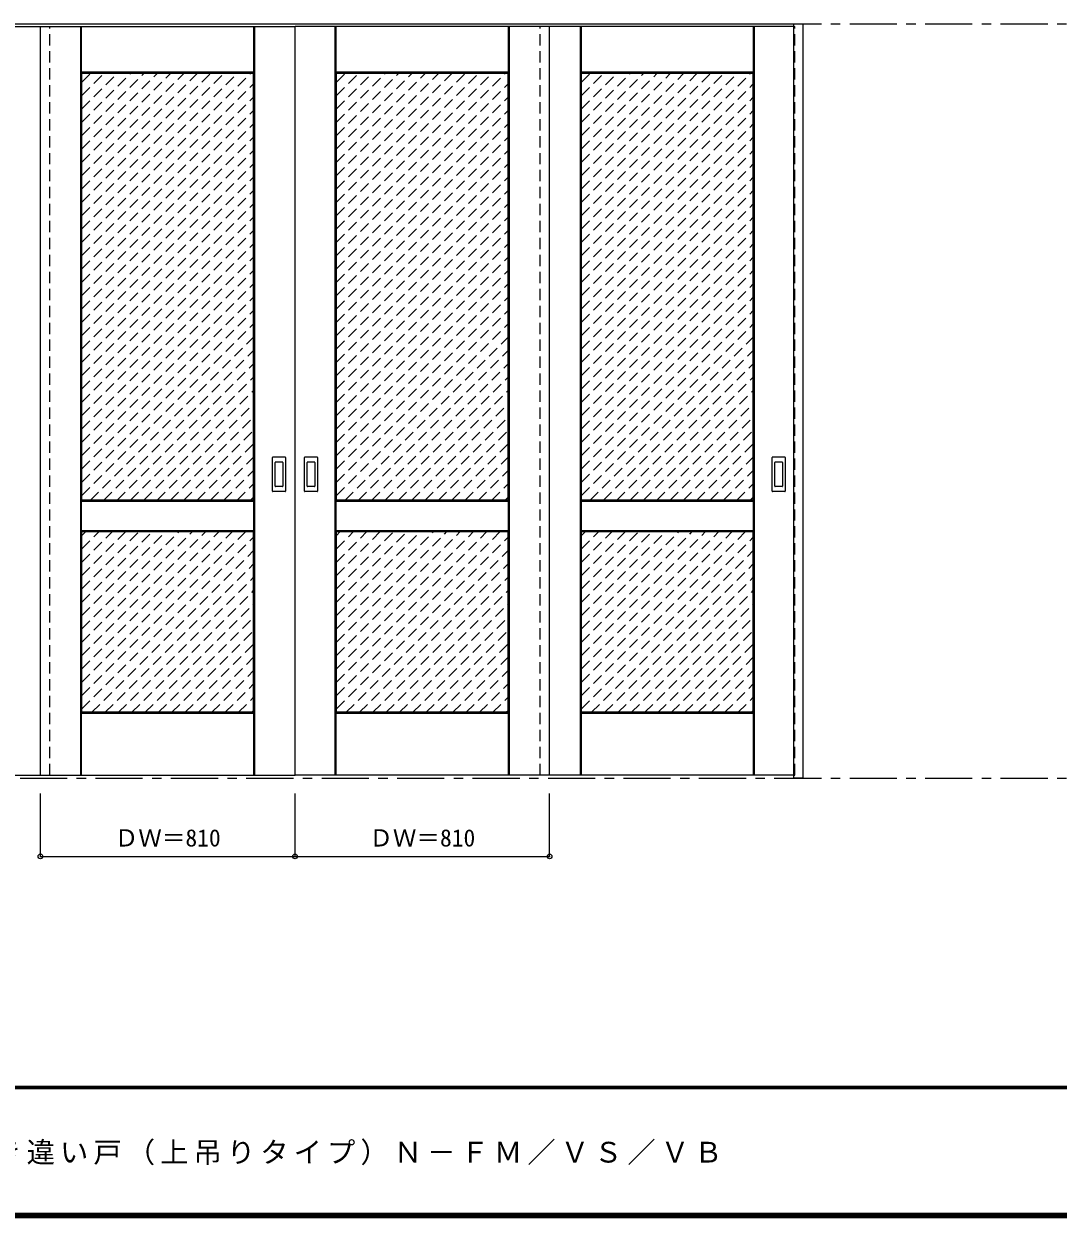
# Model space of a CAD drawing. Units: millimetres, scale not verified. Extents: x -6000 to 5700, y -4307 to 4260.
# Drawn here: x -3558 to -267, y -4205 to -408 of the extents above; entities that cross this region are included whole.
import ezdxf
from ezdxf.enums import TextEntityAlignment as Align

# ---------------------------------------------------------------- set-up
doc = ezdxf.new("R2010")
doc.units = ezdxf.units.MM
doc.header["$LTSCALE"] = 30
doc.header["$PDMODE"] = 32
doc.header["$PDSIZE"] = 15
doc.linetypes.add('CHAIN1', pattern=[8, 5, -1, 1, -1])
doc.linetypes.add('DASHED1', pattern=[1.8, 1.2, -0.6])
for name, color, linetype, lineweight in [('0-1_通り芯', 7, 'CHAIN1', 18), ('0-2_扉', 3, 'Continuous', 25), ('0-3_仕上げ', 7, 'Continuous', 18), ('0-4_枠', 3, 'Continuous', 25), ('0-6_引手', 7, 'Continuous', 18), ('0-B_寸法', 7, 'Continuous', 9), ('0-C_ハッチ', 4, 'DASHED1', 9), ('F-1_枠', 6, 'Continuous', 40)]:
    doc.layers.add(name, color=color, linetype=linetype, lineweight=lineweight)
doc.layers.add('F-A_文字', color=7, linetype='Continuous')
doc.styles.add('ＭＳ ゴシック', font='')
doc.styles.get('ＭＳ ゴシック').set_extended_font_data('MS Gothic')

msp = doc.modelspace()

# ---------------------------------------------------------------- linework, layer by layer
at = {"layer": '0-1_通り芯'}
for p, q in [((-5490, -407.5), (100, -407.5)), ((-5490, -2807.5), (100, -2807.5))]:
    msp.add_line(p, q, dxfattribs=at)
at = {"layer": '0-2_扉'}
for p, q in [((-4282, -415.5), (-2695, -415.5)), ((-3505, -2798.5), (-3505, -415.5)), ((-2695, -2798.5), (-2695, -415.5)), ((-1108, -415.5), (-2695, -415.5)), ((-1885, -2798.5), (-1885, -415.5)), ((-4282, -2798.5), (-2695, -2798.5)), ((-1108, -2798.5), (-2695, -2798.5))]:
    msp.add_line(p, q, dxfattribs=at)
at = {"layer": '0-3_仕上げ'}
for p, q in [((-3377, -2798.5), (-3377, -415.5)), ((-3375.5, -563), (-3375.5, -415.5)), ((-3374, -561.5), (-3374, -415.5)), ((-2826, -561.5), (-2826, -415.5)), ((-2824.5, -563), (-2824.5, -415.5)), ((-2823, -2798.5), (-2823, -415.5)), ((-2567, -2798.5), (-2567, -415.5)), ((-2565.5, -563), (-2565.5, -415.5)), ((-2564, -561.5), (-2564, -415.5)), ((-2016, -561.5), (-2016, -415.5)), ((-2014.5, -563), (-2014.5, -415.5)), ((-2013, -2798.5), (-2013, -415.5)), ((-1787, -2798.5), (-1787, -415.5)), ((-1785.5, -563), (-1785.5, -415.5)), ((-1784, -561.5), (-1784, -415.5)), ((-1236, -561.5), (-1236, -415.5)), ((-1234.5, -563), (-1234.5, -415.5)), ((-1233, -2798.5), (-1233, -415.5)), ((-3373, -565.5), (-3375.5, -563)), ((-2563, -565.5), (-2565.5, -563)), ((-1783, -565.5), (-1785.5, -563)), ((-3375.5, -2021), (-3375.5, -1926)), ((-2826, -1927.5), (-3374, -1927.5)), ((-3374, -2019.5), (-3374, -1927.5)), ((-2827, -1923.5), (-2824.5, -1926)), ((-2565.5, -2021), (-2565.5, -1926)), ((-2016, -1927.5), (-2564, -1927.5)), ((-2564, -2019.5), (-2564, -1927.5)), ((-2017, -1923.5), (-2014.5, -1926)), ((-1785.5, -2021), (-1785.5, -1926)), ((-1236, -1927.5), (-1784, -1927.5)), ((-1784, -2019.5), (-1784, -1927.5)), ((-1237, -1923.5), (-1234.5, -1926)), ((-3374, -2019.5), (-3375.5, -2021)), ((-3373, -2023.5), (-3375.5, -2021)), ((-3374, -2019.5), (-2826, -2019.5)), ((-2824.5, -2021), (-2827, -2023.5)), ((-2564, -2019.5), (-2565.5, -2021)), ((-2563, -2023.5), (-2565.5, -2021)), ((-2564, -2019.5), (-2016, -2019.5)), ((-2014.5, -2021), (-2017, -2023.5)), ((-1784, -2019.5), (-1785.5, -2021)), ((-1783, -2023.5), (-1785.5, -2021)), ((-1784, -2019.5), (-1236, -2019.5)), ((-1234.5, -2021), (-1237, -2023.5)), ((-3375.5, -2798.5), (-3375.5, -2601)), ((-3374, -2798.5), (-3374, -2602.5)), ((-2826, -2602.5), (-3374, -2602.5)), ((-2827, -2598.5), (-2824.5, -2601)), ((-2826, -2602.5), (-2824.5, -2601)), ((-2826, -2798.5), (-2826, -2602.5)), ((-2824.5, -2798.5), (-2824.5, -2601)), ((-2565.5, -2798.5), (-2565.5, -2601)), ((-2564, -2798.5), (-2564, -2602.5)), ((-2016, -2602.5), (-2564, -2602.5)), ((-2017, -2598.5), (-2014.5, -2601)), ((-2016, -2602.5), (-2014.5, -2601)), ((-2016, -2798.5), (-2016, -2602.5)), ((-2014.5, -2798.5), (-2014.5, -2601)), ((-1785.5, -2798.5), (-1785.5, -2601)), ((-1784, -2798.5), (-1784, -2602.5)), ((-1236, -2602.5), (-1784, -2602.5)), ((-1237, -2598.5), (-1234.5, -2601)), ((-1236, -2602.5), (-1234.5, -2601)), ((-1236, -2798.5), (-1236, -2602.5)), ((-1234.5, -2798.5), (-1234.5, -2601))]:
    msp.add_line(p, q, dxfattribs=at)
at = {"layer": '0-3_仕上げ', "color": 3, "lineweight": 25}
for p, q in [((-2827, -565.5), (-3373, -565.5)), ((-3373, -1923.5), (-3373, -565.5)), ((-2827, -1923.5), (-2827, -565.5)), ((-2017, -565.5), (-2563, -565.5)), ((-2563, -1923.5), (-2563, -565.5)), ((-2017, -1923.5), (-2017, -565.5)), ((-1237, -565.5), (-1783, -565.5)), ((-1783, -1923.5), (-1783, -565.5)), ((-1237, -1923.5), (-1237, -565.5)), ((-2827, -1923.5), (-3373, -1923.5)), ((-2017, -1923.5), (-2563, -1923.5)), ((-1237, -1923.5), (-1783, -1923.5)), ((-3373, -2023.5), (-2827, -2023.5)), ((-3373, -2598.5), (-3373, -2023.5)), ((-2827, -2598.5), (-2827, -2023.5)), ((-2563, -2023.5), (-2017, -2023.5)), ((-2563, -2598.5), (-2563, -2023.5)), ((-2017, -2598.5), (-2017, -2023.5)), ((-1783, -2023.5), (-1237, -2023.5)), ((-1783, -2598.5), (-1783, -2023.5)), ((-1237, -2598.5), (-1237, -2023.5)), ((-2827, -2598.5), (-3373, -2598.5)), ((-2017, -2598.5), (-2563, -2598.5)), ((-1237, -2598.5), (-1783, -2598.5))]:
    msp.add_line(p, q, dxfattribs=at)
at = {"layer": '0-3_仕上げ'}
for points in [[(-2826, -561.5), (-3374, -561.5), (-3375.5, -563)], [(-2826, -561.5), (-2824.5, -563), (-2827, -565.5)], [(-2016, -561.5), (-2564, -561.5), (-2565.5, -563)], [(-2016, -561.5), (-2014.5, -563), (-2017, -565.5)], [(-1236, -561.5), (-1784, -561.5), (-1785.5, -563)], [(-1236, -561.5), (-1234.5, -563), (-1237, -565.5)], [(-3374, -1927.5), (-3375.5, -1926), (-3373, -1923.5)], [(-2826, -2019.5), (-2826, -1927.5), (-2824.5, -1926)], [(-2826, -2019.5), (-2824.5, -2021), (-2824.5, -1926)], [(-2564, -1927.5), (-2565.5, -1926), (-2563, -1923.5)], [(-2016, -2019.5), (-2016, -1927.5), (-2014.5, -1926)], [(-2016, -2019.5), (-2014.5, -2021), (-2014.5, -1926)], [(-1784, -1927.5), (-1785.5, -1926), (-1783, -1923.5)], [(-1236, -2019.5), (-1236, -1927.5), (-1234.5, -1926)], [(-1236, -2019.5), (-1234.5, -2021), (-1234.5, -1926)], [(-3374, -2602.5), (-3375.5, -2601), (-3373, -2598.5)], [(-2564, -2602.5), (-2565.5, -2601), (-2563, -2598.5)], [(-1784, -2602.5), (-1785.5, -2601), (-1783, -2598.5)]]:
    msp.add_lwpolyline(points, dxfattribs=at)
at = {"layer": '0-4_枠'}
for p, q in [((-4312, -407.5), (-1078, -407.5)), ((-1108, -2807.5), (-1108, -407.5)), ((-1078, -2807.5), (-1078, -407.5)), ((-1078, -2807.5), (-1108, -2807.5))]:
    msp.add_line(p, q, dxfattribs=at)
at = {"layer": '0-4_枠', "color": 4, "linetype": 'DASHED1', "lineweight": 9}
for p, q in [((-3475, -2798.5), (-3475, -415.5)), ((-1915, -2798.5), (-1915, -415.5)), ((-1108, -415.5), (-1105, -415.5))]:
    msp.add_line(p, q, dxfattribs=at)
msp.add_lwpolyline([(-1108, -2798.5), (-1105, -2798.5), (-1105, -415.5)], dxfattribs=at)
at = {"layer": '0-6_引手', "color": 3, "lineweight": 25}
for p, q in [((-2767, -1894.5), (-2767, -1787.5)), ((-2726.5, -1786), (-2765.5, -1786)), ((-2725, -1787.5), (-2725, -1894.5)), ((-2665, -1894.5), (-2665, -1787.5)), ((-2624.5, -1786), (-2663.5, -1786)), ((-2623, -1787.5), (-2623, -1894.5)), ((-1177, -1894.5), (-1177, -1787.5)), ((-1136.5, -1786), (-1175.5, -1786)), ((-1135, -1787.5), (-1135, -1894.5)), ((-2726.5, -1896), (-2765.5, -1896)), ((-2624.5, -1896), (-2663.5, -1896)), ((-1136.5, -1896), (-1175.5, -1896))]:
    msp.add_line(p, q, dxfattribs=at)
at = {"layer": '0-6_引手'}
for p, q in [((-2758.5, -1878.5), (-2758.5, -1803.5)), ((-2735, -1802), (-2757, -1802)), ((-2733.5, -1803.5), (-2733.5, -1878.5)), ((-2656.5, -1878.5), (-2656.5, -1803.5)), ((-2633, -1802), (-2655, -1802)), ((-2631.5, -1803.5), (-2631.5, -1878.5)), ((-1168.5, -1878.5), (-1168.5, -1803.5)), ((-1145, -1802), (-1167, -1802)), ((-1143.5, -1803.5), (-1143.5, -1878.5)), ((-2735, -1880), (-2757, -1880)), ((-2633, -1880), (-2655, -1880)), ((-1145, -1880), (-1167, -1880))]:
    msp.add_line(p, q, dxfattribs=at)
at = {"layer": '0-6_引手', "color": 3, "lineweight": 25}
for centre, start, end in [((-2765.5, -1787.5), 90, 180), ((-2726.5, -1787.5), 0, 90), ((-2663.5, -1787.5), 90, 180), ((-2624.5, -1787.5), 0, 90), ((-1175.5, -1787.5), 90, 180), ((-1136.5, -1787.5), 0, 90), ((-2765.5, -1894.5), 180, 270), ((-2726.5, -1894.5), 270, 0), ((-2663.5, -1894.5), 180, 270), ((-2624.5, -1894.5), 270, 0), ((-1175.5, -1894.5), 180, 270), ((-1136.5, -1894.5), 270, 0)]:
    msp.add_arc(centre, 1.5, start, end, dxfattribs=at)
at = {"layer": '0-6_引手'}
for centre, start, end in [((-2757, -1803.5), 90, 180), ((-2735, -1803.5), 0, 90), ((-2655, -1803.5), 90, 180), ((-2633, -1803.5), 0, 90), ((-1167, -1803.5), 90, 180), ((-1145, -1803.5), 0, 90), ((-2757, -1878.5), 180, 270), ((-2735, -1878.5), 270, 0), ((-2655, -1878.5), 180, 270), ((-2633, -1878.5), 270, 0), ((-1167, -1878.5), 180, 270), ((-1145, -1878.5), 270, 0)]:
    msp.add_arc(centre, 1.5, start, end, dxfattribs=at)
at = {"layer": '0-B_寸法', "color": 4}
for p, q in [((-3505, -3057), (-3505, -2857)), ((-2695, -3057), (-2695, -2857)), ((-1885, -3057), (-1885, -2857)), ((-3505, -3057), (-1885, -3057))]:
    msp.add_line(p, q, dxfattribs=at)
at = {"layer": '0-B_寸法'}
for p in [(-3505, -3057), (-2695, -3057), (-1885, -3057)]:
    msp.add_point(p, dxfattribs=at)
at = {"layer": '0-C_ハッチ'}
for p, q in [((-3373, -1102.13), (-2836.37, -565.5)), ((-3373, -635.44), (-3303.06, -565.5)), ((-3373, -720.29), (-3218.21, -565.5)), ((-3373, -677.87), (-3260.63, -565.5)), ((-3373, -1059.7), (-2878.8, -565.5)), ((-3373, -1017.28), (-2921.22, -565.5)), ((-3373, -974.85), (-2963.65, -565.5)), ((-3373, -932.43), (-3006.07, -565.5)), ((-3373, -890), (-3048.5, -565.5)), ((-3373, -847.57), (-3090.93, -565.5)), ((-3373, -805.15), (-3133.35, -565.5)), ((-3373, -762.72), (-3175.78, -565.5)), ((-3373, -593.01), (-3345.49, -565.5)), ((-2563, -1102.13), (-2026.37, -565.5)), ((-2563, -635.44), (-2493.06, -565.5)), ((-2563, -720.29), (-2408.21, -565.5)), ((-2563, -677.87), (-2450.63, -565.5)), ((-2563, -1059.7), (-2068.8, -565.5)), ((-2563, -1017.28), (-2111.22, -565.5)), ((-2563, -974.85), (-2153.65, -565.5)), ((-2563, -932.43), (-2196.07, -565.5)), ((-2563, -890), (-2238.5, -565.5)), ((-2563, -847.57), (-2280.93, -565.5)), ((-2563, -805.15), (-2323.35, -565.5)), ((-2563, -762.72), (-2365.78, -565.5)), ((-2563, -593.01), (-2535.49, -565.5)), ((-1783, -1102.13), (-1246.37, -565.5)), ((-1783, -635.44), (-1713.06, -565.5)), ((-1783, -720.29), (-1628.21, -565.5)), ((-1783, -677.87), (-1670.63, -565.5)), ((-1783, -1059.7), (-1288.8, -565.5)), ((-1783, -1017.28), (-1331.22, -565.5)), ((-1783, -974.85), (-1373.65, -565.5)), ((-1783, -932.43), (-1416.07, -565.5)), ((-1783, -890), (-1458.5, -565.5)), ((-1783, -847.57), (-1500.93, -565.5)), ((-1783, -805.15), (-1543.35, -565.5)), ((-1783, -762.72), (-1585.78, -565.5)), ((-1783, -593.01), (-1755.49, -565.5)), ((-3373, -1144.56), (-2828.94, -600.5)), ((-2563, -1144.56), (-2018.94, -600.5)), ((-1783, -1144.56), (-1238.94, -600.5)), ((-3373, -1186.98), (-2827, -640.98)), ((-2563, -1186.98), (-2017, -640.98)), ((-1783, -1186.98), (-1237, -640.98)), ((-3373, -1229.41), (-2827, -683.41)), ((-2563, -1229.41), (-2017, -683.41)), ((-1783, -1229.41), (-1237, -683.41)), ((-3373, -1271.84), (-2827, -725.84)), ((-2563, -1271.84), (-2017, -725.84)), ((-1783, -1271.84), (-1237, -725.84)), ((-3373, -1314.26), (-2827, -768.26)), ((-2563, -1314.26), (-2017, -768.26)), ((-1783, -1314.26), (-1237, -768.26)), ((-3373, -1356.69), (-2827, -810.69)), ((-2563, -1356.69), (-2017, -810.69)), ((-1783, -1356.69), (-1237, -810.69)), ((-3373, -1399.12), (-2827, -853.12)), ((-2563, -1399.12), (-2017, -853.12)), ((-1783, -1399.12), (-1237, -853.12)), ((-3373, -1441.54), (-2827, -895.54)), ((-2563, -1441.54), (-2017, -895.54)), ((-1783, -1441.54), (-1237, -895.54)), ((-3373, -1483.97), (-2827, -937.97)), ((-2563, -1483.97), (-2017, -937.97)), ((-1783, -1483.97), (-1237, -937.97)), ((-3373, -1526.4), (-2827, -980.4)), ((-2563, -1526.4), (-2017, -980.4)), ((-1783, -1526.4), (-1237, -980.4)), ((-3373, -1568.82), (-2827, -1022.82)), ((-2563, -1568.82), (-2017, -1022.82)), ((-1783, -1568.82), (-1237, -1022.82)), ((-3373, -1611.25), (-2827, -1065.25)), ((-2563, -1611.25), (-2017, -1065.25)), ((-1783, -1611.25), (-1237, -1065.25)), ((-3373, -1653.67), (-2827, -1107.67)), ((-2563, -1653.67), (-2017, -1107.67)), ((-1783, -1653.67), (-1237, -1107.67)), ((-3373, -1696.1), (-2827, -1150.1)), ((-2563, -1696.1), (-2017, -1150.1)), ((-1783, -1696.1), (-1237, -1150.1)), ((-3373, -1738.53), (-2827, -1192.53)), ((-2563, -1738.53), (-2017, -1192.53)), ((-1783, -1738.53), (-1237, -1192.53)), ((-3373, -1780.95), (-2827, -1234.95)), ((-2563, -1780.95), (-2017, -1234.95)), ((-1783, -1780.95), (-1237, -1234.95)), ((-3373, -1823.38), (-2827, -1277.38)), ((-2563, -1823.38), (-2017, -1277.38)), ((-1783, -1823.38), (-1237, -1277.38)), ((-3373, -1865.81), (-2827, -1319.81)), ((-2563, -1865.81), (-2017, -1319.81)), ((-1783, -1865.81), (-1237, -1319.81)), ((-3373, -1908.23), (-2827, -1362.23)), ((-2563, -1908.23), (-2017, -1362.23)), ((-1783, -1908.23), (-1237, -1362.23)), ((-3345.84, -1923.5), (-2827, -1404.66)), ((-2535.84, -1923.5), (-2017, -1404.66)), ((-1755.84, -1923.5), (-1237, -1404.66)), ((-3303.41, -1923.5), (-2827, -1447.09)), ((-2493.41, -1923.5), (-2017, -1447.09)), ((-1713.41, -1923.5), (-1237, -1447.09)), ((-3260.99, -1923.5), (-2827, -1489.51)), ((-2450.99, -1923.5), (-2017, -1489.51)), ((-1670.99, -1923.5), (-1237, -1489.51)), ((-3218.56, -1923.5), (-2827, -1531.94)), ((-2408.56, -1923.5), (-2017, -1531.94)), ((-1628.56, -1923.5), (-1237, -1531.94)), ((-3176.14, -1923.5), (-2827, -1574.36)), ((-2366.14, -1923.5), (-2017, -1574.36)), ((-1586.14, -1923.5), (-1237, -1574.36)), ((-3133.71, -1923.5), (-2827, -1616.79)), ((-2323.71, -1923.5), (-2017, -1616.79)), ((-1543.71, -1923.5), (-1237, -1616.79)), ((-3091.28, -1923.5), (-2827, -1659.22)), ((-2281.28, -1923.5), (-2017, -1659.22)), ((-1501.28, -1923.5), (-1237, -1659.22)), ((-3048.86, -1923.5), (-2827, -1701.64)), ((-2238.86, -1923.5), (-2017, -1701.64)), ((-1458.86, -1923.5), (-1237, -1701.64)), ((-3006.43, -1923.5), (-2827, -1744.07)), ((-2196.43, -1923.5), (-2017, -1744.07)), ((-1416.43, -1923.5), (-1237, -1744.07)), ((-2964, -1923.5), (-2827, -1786.5)), ((-2154, -1923.5), (-2017, -1786.5)), ((-1374, -1923.5), (-1237, -1786.5)), ((-2921.58, -1923.5), (-2827, -1828.92)), ((-2111.58, -1923.5), (-2017, -1828.92)), ((-1331.58, -1923.5), (-1237, -1828.92)), ((-2879.15, -1923.5), (-2827, -1871.35)), ((-2069.15, -1923.5), (-2017, -1871.35)), ((-1289.15, -1923.5), (-1237, -1871.35)), ((-2836.72, -1923.5), (-2827, -1913.78)), ((-2026.72, -1923.5), (-2017, -1913.78)), ((-1246.72, -1923.5), (-1237, -1913.78)), ((-3373, -2544.63), (-2851.87, -2023.5)), ((-3373, -2077.94), (-3318.56, -2023.5)), ((-3373, -2035.51), (-3360.99, -2023.5)), ((-3373, -2247.64), (-3148.86, -2023.5)), ((-3373, -2205.22), (-3191.28, -2023.5)), ((-3373, -2162.79), (-3233.71, -2023.5)), ((-3373, -2120.36), (-3276.14, -2023.5)), ((-3373, -2417.35), (-2979.15, -2023.5)), ((-3373, -2374.92), (-3021.58, -2023.5)), ((-3373, -2332.5), (-3064, -2023.5)), ((-3373, -2290.07), (-3106.43, -2023.5)), ((-3373, -2502.2), (-2894.3, -2023.5)), ((-3373, -2459.78), (-2936.72, -2023.5)), ((-3373, -2587.06), (-2827, -2041.06)), ((-2563, -2544.63), (-2041.87, -2023.5)), ((-2563, -2077.94), (-2508.56, -2023.5)), ((-2563, -2035.51), (-2550.99, -2023.5)), ((-2563, -2247.64), (-2338.86, -2023.5)), ((-2563, -2205.22), (-2381.28, -2023.5)), ((-2563, -2162.79), (-2423.71, -2023.5)), ((-2563, -2120.36), (-2466.14, -2023.5)), ((-2563, -2417.35), (-2169.15, -2023.5)), ((-2563, -2374.92), (-2211.58, -2023.5)), ((-2563, -2332.5), (-2254, -2023.5)), ((-2563, -2290.07), (-2296.43, -2023.5)), ((-2563, -2502.2), (-2084.3, -2023.5)), ((-2563, -2459.78), (-2126.72, -2023.5)), ((-2563, -2587.06), (-2017, -2041.06)), ((-1783, -2544.63), (-1261.87, -2023.5)), ((-1783, -2077.94), (-1728.56, -2023.5)), ((-1783, -2035.51), (-1770.99, -2023.5)), ((-1783, -2247.64), (-1558.86, -2023.5)), ((-1783, -2205.22), (-1601.28, -2023.5)), ((-1783, -2162.79), (-1643.71, -2023.5)), ((-1783, -2120.36), (-1686.14, -2023.5)), ((-1783, -2417.35), (-1389.15, -2023.5)), ((-1783, -2374.92), (-1431.58, -2023.5)), ((-1783, -2332.5), (-1474, -2023.5)), ((-1783, -2290.07), (-1516.43, -2023.5)), ((-1783, -2502.2), (-1304.3, -2023.5)), ((-1783, -2459.78), (-1346.72, -2023.5)), ((-1783, -2587.06), (-1237, -2041.06)), ((-3342.02, -2598.5), (-2827, -2083.48)), ((-2532.02, -2598.5), (-2017, -2083.48)), ((-1752.02, -2598.5), (-1237, -2083.48)), ((-3299.59, -2598.5), (-2827, -2125.91)), ((-2489.59, -2598.5), (-2017, -2125.91)), ((-1709.59, -2598.5), (-1237, -2125.91)), ((-3257.17, -2598.5), (-2827, -2168.33)), ((-2447.17, -2598.5), (-2017, -2168.33)), ((-1667.17, -2598.5), (-1237, -2168.33)), ((-3214.74, -2598.5), (-2827, -2210.76)), ((-2404.74, -2598.5), (-2017, -2210.76)), ((-1624.74, -2598.5), (-1237, -2210.76)), ((-3172.31, -2598.5), (-2827, -2253.19)), ((-2362.31, -2598.5), (-2017, -2253.19)), ((-1582.31, -2598.5), (-1237, -2253.19)), ((-3129.89, -2598.5), (-2827, -2295.61)), ((-2319.89, -2598.5), (-2017, -2295.61)), ((-1539.89, -2598.5), (-1237, -2295.61)), ((-3087.46, -2598.5), (-2827, -2338.04)), ((-2277.46, -2598.5), (-2017, -2338.04)), ((-1497.46, -2598.5), (-1237, -2338.04)), ((-3045.03, -2598.5), (-2827, -2380.47)), ((-2235.03, -2598.5), (-2017, -2380.47)), ((-1455.03, -2598.5), (-1237, -2380.47)), ((-3002.61, -2598.5), (-2827, -2422.89)), ((-2192.61, -2598.5), (-2017, -2422.89)), ((-1412.61, -2598.5), (-1237, -2422.89)), ((-2960.18, -2598.5), (-2827, -2465.32)), ((-2150.18, -2598.5), (-2017, -2465.32)), ((-1370.18, -2598.5), (-1237, -2465.32)), ((-2917.75, -2598.5), (-2827, -2507.75)), ((-2107.75, -2598.5), (-2017, -2507.75)), ((-1327.75, -2598.5), (-1237, -2507.75)), ((-2875.33, -2598.5), (-2827, -2550.17)), ((-2065.33, -2598.5), (-2017, -2550.17)), ((-1285.33, -2598.5), (-1237, -2550.17)), ((-2832.9, -2598.5), (-2827, -2592.6)), ((-2022.9, -2598.5), (-2017, -2592.6)), ((-1242.9, -2598.5), (-1237, -2592.6))]:
    msp.add_line(p, q, dxfattribs=at)
at = {"layer": 'F-1_枠'}
for p, q in [((5700, -3790), (-6000, -3790)), ((5700, -3795), (-6000, -3795)), ((5700, -4195), (-6000, -4195)), ((5700, -4200), (-6000, -4200)), ((5700, -4205), (-6000, -4205))]:
    msp.add_line(p, q, dxfattribs=at)

# ---------------------------------------------------------------- texts
at = {"layer": '0-B_寸法', "style": 'ＭＳ ゴシック'}
for p in [(-3268.75, -3042), (-2458.75, -3042)]:
    msp.add_text('ＤＷ＝810', height=54.99, dxfattribs=at).set_placement(p, align=Align.BOTTOM_LEFT)
at = {"layer": 'F-A_文字', "insert": (-5247.55, -4040), "char_height": 65.98, "attachment_point": 7, "style": 'ＭＳ ゴシック'}
msp.add_mtext('\\T1.18;ピノアース\u3000H24（2方枠）４枚引き違い戸（上吊りタイプ）Ｎ－ＦＭ／ＶＳ／ＶＢ', dxfattribs=at)

doc.saveas('drawing.dxf')
